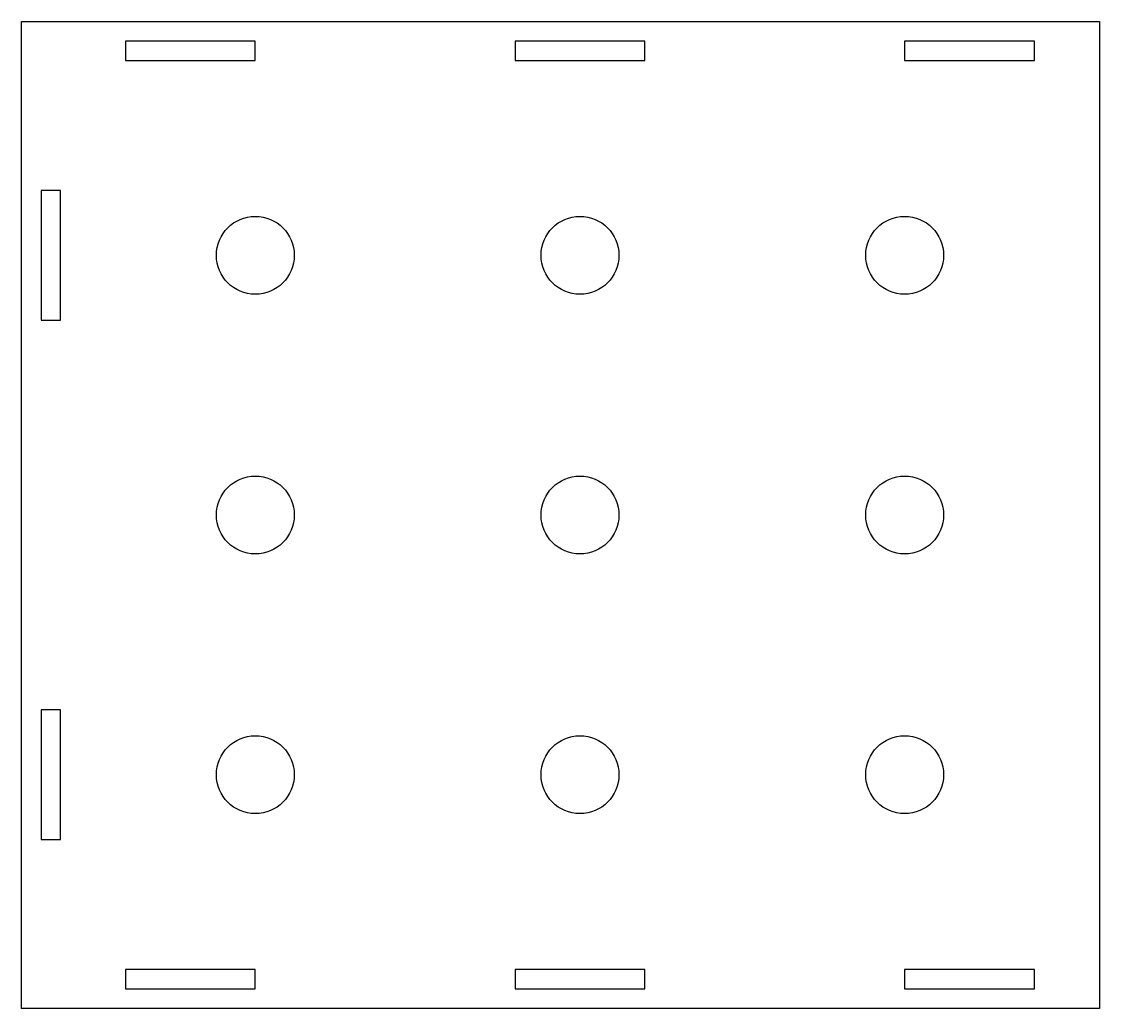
# Model space of a CAD drawing. Header units: millimetres. Extents: x -166 to 0, y -146 to 6.
import ezdxf

# ---------------------------------------------------------------- set-up
doc = ezdxf.new("R2010")
doc.units = ezdxf.units.MM
doc.layers.get('0').update_dxf_attribs({"linetype": 'CONTINUOUS'})

msp = doc.modelspace()

# ---------------------------------------------------------------- linework, layer by layer
for points in [[(-166, 6), (0, 6), (0, -146), (-166, -146)], [(-150, 0), (-130, 0), (-130, 3), (-150, 3)], [(-90, 0), (-70, 0), (-70, 3), (-90, 3)], [(-30, 0), (-10, 0), (-10, 3), (-30, 3)], [(-160, -40), (-160, -20), (-163, -20), (-163, -40)], [(-160, -120), (-160, -100), (-163, -100), (-163, -120)], [(-150, -143), (-130, -143), (-130, -140), (-150, -140)], [(-90, -143), (-70, -143), (-70, -140), (-90, -140)], [(-30, -143), (-10, -143), (-10, -140), (-30, -140)]]:
    msp.add_lwpolyline(points, close=True)
for centre in [(-130, -30), (-80, -30), (-30, -30), (-130, -70), (-80, -70), (-30, -70), (-130, -110), (-80, -110), (-30, -110)]:
    msp.add_circle(centre, 6)

doc.saveas('drawing.dxf')
